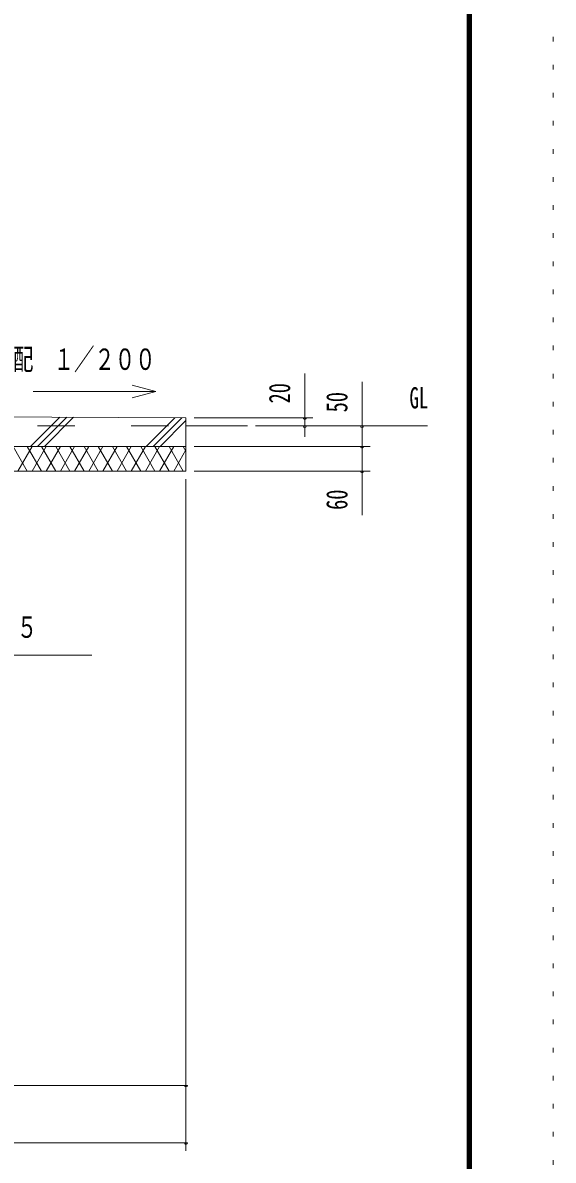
# Model space of a CAD drawing. Units: millimetres, scale not verified. Extents: x -31992 to 32005, y -14700 to 14700.
# Drawn here: x 27469 to 32005, y -4742 to 4979 of the extents above; entities that cross this region are included whole.
import ezdxf
from ezdxf.enums import TextEntityAlignment as Align

# ---------------------------------------------------------------- set-up
doc = ezdxf.new("R2010")
doc.units = ezdxf.units.MM
doc.header["$LTSCALE"] = 80
doc.linetypes.add('USER2', pattern=[10, 4, -6])
doc.linetypes.add('USER4', pattern=[3, 0.5, -2.5])
for name, color, linetype, lineweight in [('0-6_2-02BOLD', 7, 'Continuous', 18), ('0-7_2-12HIDDEN', 3, 'USER2', 18), ('0-A_2-52DIM', 3, 'Continuous', 18), ('0-B_2-62HATCH', 2, 'Continuous', 18), ('0-C_F-F1PAPER', 5, 'Continuous', 18), ('0-D_F-E_J_ADD', 5, 'USER4', 18)]:
    doc.layers.add(name, color=color, linetype=linetype, lineweight=lineweight)
doc.styles.add('ＭＳ ゴシック', font='')
doc.styles.get('ＭＳ ゴシック').set_extended_font_data('MS Gothic')

msp = doc.modelspace()

# ---------------------------------------------------------------- linework, layer by layer
at = {"layer": '0-6_2-02BOLD'}
for p, q in [((28864.81, 1532.9), (29389.81, 1532.9)), ((23229.81, 1357.9), (28864.81, 1357.9))]:
    msp.add_line(p, q, dxfattribs=at)
msp.add_lwpolyline([(22563.23, 1634.25), (28864.81, 1602.9), (28864.81, 1147.9), (25189.81, 1147.9)], dxfattribs=at)
at = {"layer": '0-7_2-12HIDDEN'}
msp.add_line((14794.81, 1532.9), (28864.81, 1532.9), dxfattribs=at)
at = {"layer": '0-A_2-52DIM'}
for p, q in [((29879.81, 1438.97), (29879.81, 1980.9)), ((30369.81, 1910.9), (30369.81, 769.9)), ((28607.79, 1827.81), (28404.94, 1773.46)), ((28934.8, 1602.9), (29949.81, 1602.9)), ((29893.81, 1602.9), (29865.81, 1602.9)), ((29459.8, 1532.9), (30929.81, 1532.9)), ((29893.81, 1532.9), (29865.81, 1532.9)), ((30383.81, 1532.9), (30355.81, 1532.9)), ((30439.81, 1357.9), (28934.8, 1357.9)), ((30383.81, 1357.9), (30355.81, 1357.9)), ((28864.81, 1077.9), (28864.81, -4662.1)), ((30439.81, 1147.9), (28934.8, 1147.9)), ((30383.81, 1147.9), (30355.81, 1147.9)), ((14794.81, -4102.1), (28864.81, -4102.1)), ((28878.81, -4102.1), (28850.81, -4102.1)), ((28864.81, -4592.1), (14794.81, -4592.1)), ((28878.81, -4592.1), (28850.81, -4592.1))]:
    msp.add_line(p, q, dxfattribs=at)
for points in [[(28404.94, 1882.16), (28607.79, 1827.81), (27557.79, 1827.81)], [(28059.81, -427.1), (25259.81, -427.1), (22708.81, 767.96)]]:
    msp.add_lwpolyline(points, dxfattribs=at)
for centre in [(29879.81, 1602.9), (29879.81, 1532.9), (30369.81, 1532.9), (30369.81, 1357.9), (30369.81, 1147.9), (28864.81, -4102.1), (28864.81, -4592.1)]:
    msp.add_arc(centre, 14, 180, 0, dxfattribs=at)
at = {"layer": '0-B_2-62HATCH'}
for p, q in [((27535.11, 1357.9), (27785.48, 1608.27)), ((27844.58, 1607.98), (27594.51, 1357.9)), ((27653.91, 1357.9), (27903.68, 1607.68)), ((28770.53, 1603.37), (28525.06, 1357.9)), ((28829.63, 1603.08), (28584.45, 1357.9)), ((28643.85, 1357.9), (28864.81, 1578.86)), ((27386.81, 1357.9), (27508.05, 1147.9)), ((27427.22, 1147.9), (27548.46, 1357.9)), ((27629.29, 1147.9), (27508.05, 1357.9)), ((27548.46, 1147.9), (27669.7, 1357.9)), ((27629.29, 1357.9), (27750.53, 1147.9)), ((27790.95, 1357.9), (27669.7, 1147.9)), ((27871.78, 1147.9), (27750.53, 1357.9)), ((27790.95, 1147.9), (27912.19, 1357.9)), ((27871.78, 1357.9), (27993.02, 1147.9)), ((28033.44, 1357.9), (27912.19, 1147.9)), ((28114.27, 1147.9), (27993.02, 1357.9)), ((28033.44, 1147.9), (28154.68, 1357.9)), ((28114.27, 1357.9), (28235.5, 1147.9)), ((28275.92, 1357.9), (28154.68, 1147.9)), ((28356.75, 1147.9), (28235.51, 1357.9)), ((28275.92, 1147.9), (28397.17, 1357.9)), ((28356.75, 1357.9), (28477.99, 1147.9)), ((28518.41, 1357.9), (28397.16, 1147.9)), ((28599.24, 1147.9), (28477.99, 1357.9)), ((28518.41, 1147.9), (28639.66, 1357.9)), ((28599.24, 1357.9), (28720.48, 1147.9)), ((28760.9, 1357.9), (28639.66, 1147.9)), ((28720.48, 1357.9), (28841.73, 1147.9)), ((28760.9, 1147.9), (28864.81, 1327.88)), ((28864.81, 1317.92), (28841.73, 1357.9))]:
    msp.add_line(p, q, dxfattribs=at)
at = {"layer": '0-C_F-F1PAPER'}
for points in [[(31304.92, -14000), (-8875.08, -14000), (-8875.08, 14140), (31304.92, 14140)], [(31301.42, -13996.5), (31301.42, 14136.5), (-8871.58, 14136.5), (-8871.58, -13996.5)], [(31297.92, -13993), (31297.92, 14133), (-8868.08, 14133), (-8868.08, -13993)], [(31294.42, -13989.5), (-8864.58, -13989.5), (-8864.58, 14129.5), (31294.42, 14129.5)], [(31290.92, -13986), (31290.92, 14126), (-8861.08, 14126), (-8861.08, -13986)], [(31287.42, -13982.5), (-8857.58, -13982.5), (-8857.58, 14122.5), (31287.42, 14122.5)], [(31283.92, -13979), (31283.92, 14119), (-8854.08, 14119), (-8854.08, -13979)], [(31280.42, -13975.5), (-8850.58, -13975.5), (-8850.58, 14115.5), (31280.42, 14115.5)], [(31276.92, -13972), (-8847.08, -13972), (-8847.08, 14112), (31276.92, 14112)], [(31273.42, -13968.5), (-8843.58, -13968.5), (-8843.58, 14108.5), (31273.42, 14108.5)], [(31269.92, -13965), (31269.92, 14105), (-8840.08, 14105), (-8840.08, -13965)]]:
    msp.add_lwpolyline(points, close=True, dxfattribs=at)
at = {"layer": '0-D_F-E_J_ADD'}
msp.add_lwpolyline([(32004.92, -14700), (-9575.08, -14700), (-9575.08, 14700), (32004.92, 14700)], close=True, dxfattribs=at)

# ---------------------------------------------------------------- texts
at = {"layer": '0-A_2-52DIM', "color": 7, "style": 'ＭＳ ゴシック'}
for s, width, p in [('水勾配\u3000１／２００', 0.7, (27037.64, 1957.68)), ('GL', 0.65, (30775.81, 1627.77)), ('ガセット：鋼板\u3000ｔ＝４．５', 0.7, (25329.8, -332.23))]:
    msp.add_text(s, height=182.3, dxfattribs=dict(at, width=width)).set_placement(p, align=Align.BOTTOM_LEFT)
at = {"layer": '0-A_2-52DIM', "color": 7, "style": 'ＭＳ ゴシック', "width": 0.7}
for s, p in [('20', (29809.8, 1725.65)), ('50', (30299.81, 1649.5)), ('60', (30299.81, 815.94))]:
    msp.add_text(s, height=182.3, rotation=90, dxfattribs=at).set_placement(p, align=Align.BOTTOM_LEFT)

doc.saveas('drawing.dxf')
